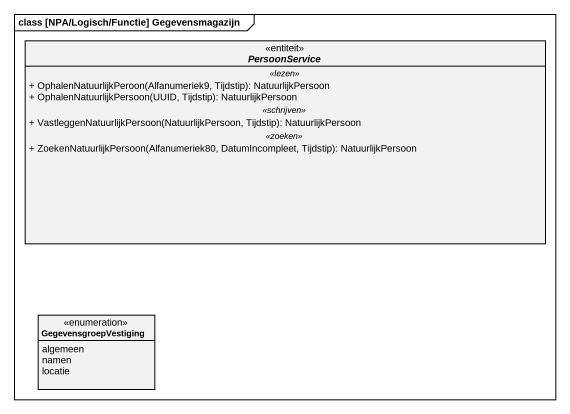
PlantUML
@startuml
mainframe class [NPA/Logisch/Functie] Gegevensmagazijn
hide circle
hide empty members
skinparam classAttributeIconSize 0
interface PersoonService <<entiteit>> {
  .. <<lezen>> ..
  + OphalenNatuurlijkPeroon(Alfanumeriek9, Tijdstip): NatuurlijkPersoon
  + OphalenNatuurlijkPersoon(UUID, Tijdstip): NatuurlijkPersoon
  .. <<schrijven>> ..
  + VastleggenNatuurlijkPersoon(NatuurlijkPersoon, Tijdstip): NatuurlijkPersoon
  .. <<zoeken>> ..
  + ZoekenNatuurlijkPersoon(Alfanumeriek80, DatumIncompleet, Tijdstip): NatuurlijkPersoon
}
enum GegevensgroepVestiging {
  algemeen
  namen
  locatie
}
@enduml
